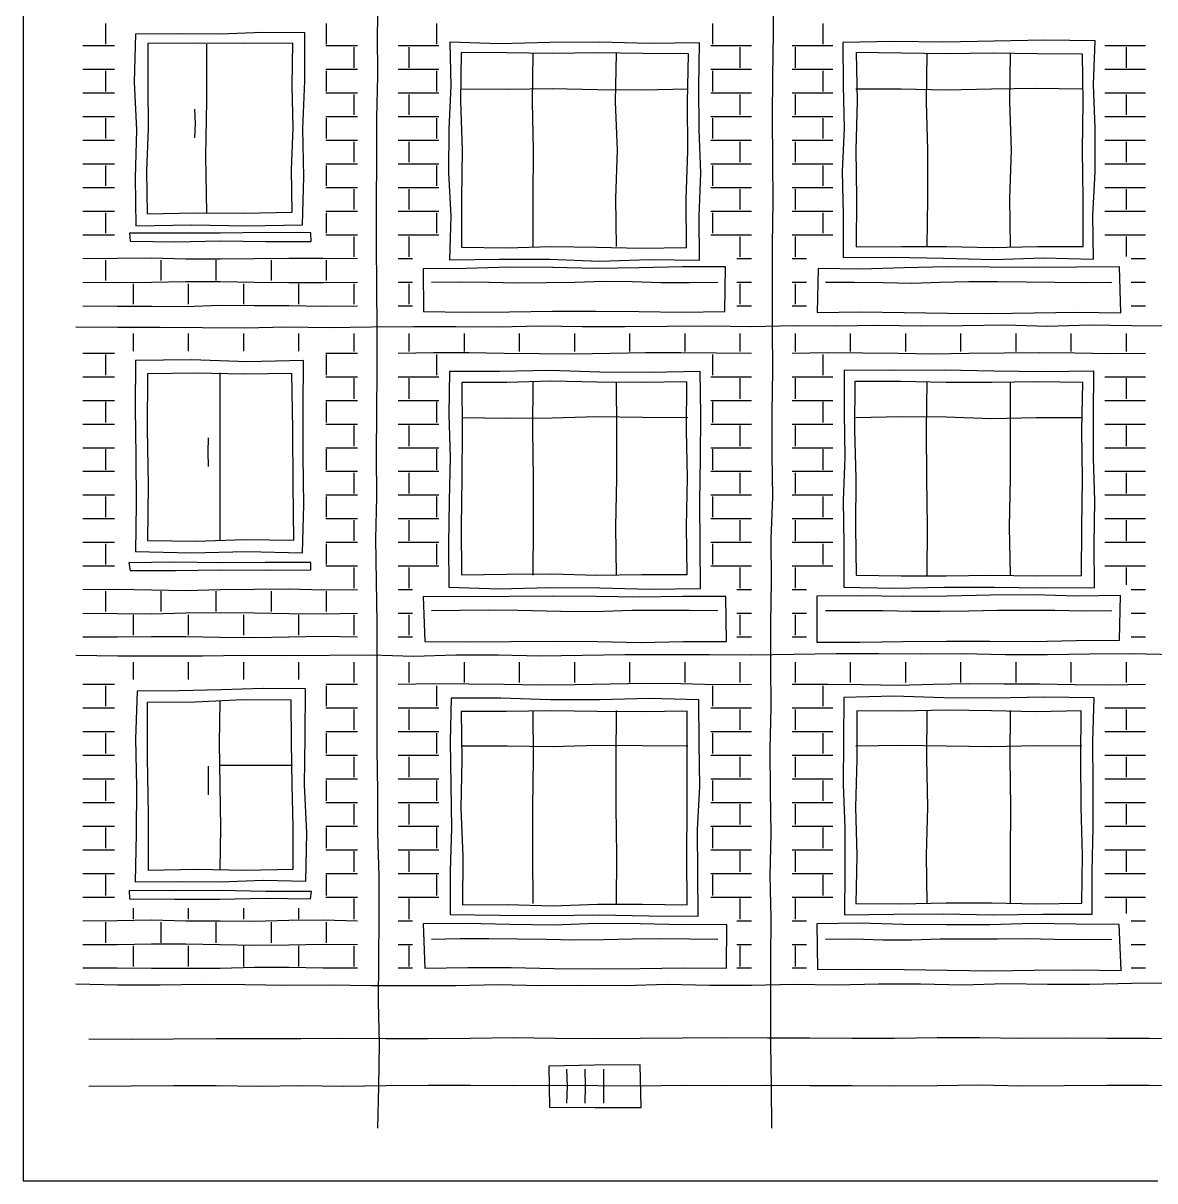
# Model space of a CAD drawing. Header units: millimetres. Extents: x 0 to 320, y 0 to 165.
# Drawn here: x 0 to 86.2, y 0 to 88.1 of the extents above; entities that cross this region are included whole.
import ezdxf

# ---------------------------------------------------------------- set-up
doc = ezdxf.new("R2010")
doc.units = ezdxf.units.MM
for name, color, linetype, true_color in [('01_KARKAS', 1, 'Continuous', 0xd62728), ('02_PROYOMY', 5, 'Continuous', 0x1f5fd6), ('03_BALKONY', 3, 'Continuous', 0x2ca02c), ('04_KLADKA', 32, 'Continuous', 0x8c5a2b), ('07_TSEKOL', 30, 'Continuous', 0xe68a00)]:
    doc.layers.add(name, color=color, linetype=linetype, true_color=true_color)

msp = doc.modelspace()

# ---------------------------------------------------------------- linework, layer by layer
at = {"layer": '01_KARKAS'}
for points in [[(0, 90.588), (0, 87.353), (0, 84.118), (0, 80.882), (0, 77.647), (0, 74.412), (0, 71.176), (0, 67.941), (0, 64.706), (0, 61.471), (0, 58.235), (0, 55), (0, 51.765), (0, 48.529), (0, 45.294), (0, 42.059), (0, 38.824), (0, 35.588), (0, 32.353), (0, 29.118), (0, 25.882), (0, 22.647), (0, 19.412), (0, 16.176), (0, 12.941), (0, 9.706), (0, 6.471), (0, 3.235), (0, 0)], [(27, 4), (27.072, 7.204), (27.143, 10.408), (27.05, 13.612), (27.077, 16.816), (27.118, 20.02), (27.099, 23.224), (27.009, 26.429), (27.017, 29.633), (26.956, 32.837), (26.944, 36.041), (26.959, 39.245), (26.956, 42.449), (26.901, 45.653), (26.864, 48.857), (26.928, 52.061), (26.897, 55.265), (26.939, 58.469), (26.948, 61.673), (26.95, 64.878), (26.923, 68.082), (26.907, 71.286), (26.894, 74.49), (26.923, 77.694), (26.918, 80.898), (27.017, 84.102), (26.969, 87.306), (27.049, 90.51)], [(57, 4), (56.983, 7.204), (56.925, 10.408), (56.93, 13.612), (56.936, 16.816), (56.952, 20.02), (56.864, 23.224), (56.948, 26.429), (56.89, 29.633), (56.863, 32.837), (56.956, 36.041), (56.934, 39.245), (56.918, 42.449), (56.988, 45.653), (56.954, 48.857), (57.072, 52.061), (57.031, 55.265), (57.026, 58.469), (57.073, 61.673), (57.049, 64.878), (57.041, 68.082), (57.064, 71.286), (57.106, 74.49), (57.081, 77.694), (57.056, 80.898), (57.075, 84.102), (57.127, 87.306), (57.095, 90.51)], [(4, 65), (7.216, 64.971), (10.433, 64.961), (13.649, 64.945), (16.866, 64.917), (20.082, 65), (23.299, 64.939), (26.515, 64.985), (29.732, 65.024), (32.948, 65.02), (36.165, 64.986), (39.381, 65.068), (42.598, 65.015), (45.814, 65.035), (49.031, 65.046), (52.247, 65.084), (55.464, 65.018), (58.68, 65.092), (61.897, 65.082), (65.113, 65.122), (68.33, 65.079), (71.546, 65.106), (74.763, 65.153), (77.979, 65.053), (81.196, 65.137), (84.412, 65.1), (87.629, 65.081)], [(4, 40), (7.216, 39.969), (10.433, 39.961), (13.649, 39.947), (16.866, 40.006), (20.082, 39.991), (23.299, 40.003), (26.515, 40.03), (29.732, 39.944), (32.948, 40.031), (36.165, 40.023), (39.381, 39.969), (42.598, 40.006), (45.814, 40.067), (49.031, 40.055), (52.247, 40.067), (55.464, 40.044), (58.68, 40.083), (61.897, 40.124), (65.113, 40.142), (68.33, 40.099), (71.546, 40.123), (74.763, 40.054), (77.979, 40.062), (81.196, 40.11), (84.412, 40.141), (87.629, 40.061)], [(4, 15), (7.216, 14.927), (10.433, 14.906), (13.649, 14.958), (16.866, 14.935), (20.082, 14.895), (23.299, 14.907), (26.515, 14.879), (29.732, 14.864), (32.948, 14.88), (36.165, 14.943), (39.381, 14.88), (42.598, 14.888), (45.814, 14.869), (49.031, 14.973), (52.247, 14.904), (55.464, 14.903), (58.68, 14.966), (61.897, 14.908), (65.113, 14.991), (68.33, 14.991), (71.546, 14.929), (74.763, 15.017), (77.979, 14.966), (81.196, 14.963), (84.412, 15.041), (87.629, 15.07)], [(0, 0), (3.2, 0), (6.4, 0), (9.6, 0), (12.8, 0), (16, 0), (19.2, 0), (22.4, 0), (25.6, 0), (28.8, 0), (32, 0), (35.2, 0), (38.4, 0), (41.6, 0), (44.8, 0), (48, 0), (51.2, 0), (54.4, 0), (57.6, 0), (60.8, 0), (64, 0), (67.2, 0), (70.4, 0), (73.6, 0), (76.8, 0), (80, 0), (83.2, 0), (86.4, 0)]]:
    msp.add_lwpolyline(points, dxfattribs=at)
at = {"layer": '02_PROYOMY'}
for points in [[(8.553, 87.272), (8.462, 83.626), (8.626, 79.98), (8.522, 76.334), (8.573, 72.688)], [(21.45, 87.377), (18.225, 87.388), (15.002, 87.266), (11.777, 87.3), (8.553, 87.272)], [(21.277, 72.769), (21.369, 76.421), (21.29, 80.074), (21.445, 83.725), (21.45, 87.377)], [(9.499, 86.562), (9.494, 83.322), (9.528, 80.082), (9.394, 76.842), (9.454, 73.602)], [(20.531, 86.581), (16.854, 86.565), (13.176, 86.574), (9.499, 86.562)], [(13.976, 73.7), (13.917, 77.967), (13.994, 82.233), (13.976, 86.5)], [(20.485, 73.729), (20.44, 76.943), (20.57, 80.155), (20.493, 83.368), (20.531, 86.581)], [(13.076, 79.37), (13.111, 80.465), (13.076, 81.56)], [(9.454, 73.602), (13.131, 73.672), (16.809, 73.642), (20.485, 73.729)], [(8.573, 72.688), (12.807, 72.757), (17.043, 72.695), (21.277, 72.769)], [(21.895, 72.149), (18.447, 72.177), (14.999, 72.126), (11.551, 72.127), (8.103, 72.138)], [(8.103, 72.138), (8.139, 71.511)], [(8.139, 71.511), (11.588, 71.475), (15.036, 71.555), (18.484, 71.494), (21.932, 71.503)], [(21.932, 71.503), (21.895, 72.149)], [(8.557, 62.429), (8.524, 58.798), (8.586, 55.166), (8.611, 51.535), (8.561, 47.904)], [(21.348, 62.43), (17.084, 62.335), (12.82, 62.482), (8.557, 62.429)], [(21.279, 47.803), (21.364, 51.459), (21.312, 55.116), (21.328, 58.773), (21.348, 62.43)], [(9.477, 61.427), (9.454, 57.198), (9.531, 52.97), (9.468, 48.741)], [(20.464, 61.445), (16.802, 61.396), (13.139, 61.462), (9.477, 61.427)], [(15, 48.7), (14.999, 52.967), (14.999, 57.233), (15, 61.5)], [(20.597, 48.768), (20.551, 52.994), (20.522, 57.22), (20.464, 61.445)], [(14.1, 54.37), (14.083, 55.465), (14.1, 56.56)], [(9.468, 48.741), (13.178, 48.686), (16.887, 48.824), (20.597, 48.768)], [(8.561, 47.904), (12.8, 47.809), (17.04, 47.895), (21.279, 47.803)], [(21.891, 47.063), (18.429, 47.055), (14.967, 47.03), (11.505, 47.096), (8.043, 47.042)], [(8.043, 47.042), (8.151, 46.458)], [(21.902, 46.497), (21.891, 47.063)], [(8.151, 46.458), (11.589, 46.455), (15.027, 46.498), (18.464, 46.472), (21.902, 46.497)], [(8.682, 37.274), (8.558, 33.643), (8.623, 30.01), (8.599, 26.377), (8.52, 22.745)], [(21.485, 37.456), (18.283, 37.461), (15.083, 37.36), (11.883, 37.285), (8.682, 37.274)], [(21.521, 22.814), (21.589, 26.475), (21.423, 30.135), (21.477, 33.796), (21.485, 37.456)], [(9.45, 36.417), (9.445, 32.159), (9.517, 27.903), (9.517, 23.645)], [(20.405, 36.596), (16.752, 36.613), (13.102, 36.434), (9.45, 36.417)], [(15, 23.7), (15.041, 26.9), (15.008, 30.1), (14.939, 33.3), (15, 36.5)], [(20.57, 23.731), (20.563, 26.947), (20.479, 30.163), (20.42, 33.379), (20.405, 36.596)], [(14.1, 29.37), (14.109, 30.465), (14.1, 31.56)], [(15, 31.636), (20.5, 31.636)], [(9.517, 23.645), (13.201, 23.723), (16.886, 23.636), (20.57, 23.731)], [(21.95, 22.031), (18.477, 22.014), (15.005, 22.109), (11.532, 22.078), (8.06, 22.106)], [(8.06, 22.106), (8.09, 21.451)], [(8.52, 22.745), (11.77, 22.783), (15.021, 22.745), (18.27, 22.884), (21.521, 22.814)], [(21.876, 21.465), (21.95, 22.031)], [(8.09, 21.451), (11.536, 21.449), (14.983, 21.435), (18.429, 21.508), (21.876, 21.465)]]:
    msp.add_lwpolyline(points, dxfattribs=at)
at = {"layer": '03_BALKONY'}
for points in [[(32.48, 86.656), (32.557, 83.347), (32.42, 80.038), (32.395, 76.728), (32.553, 73.418), (32.449, 70.109)], [(51.502, 86.6), (47.698, 86.563), (43.893, 86.667), (40.089, 86.649), (36.284, 86.548), (32.48, 86.656)], [(51.498, 70.082), (51.48, 73.386), (51.585, 76.689), (51.462, 79.993), (51.448, 83.296), (51.502, 86.6)], [(62.414, 86.632), (62.444, 83.362), (62.498, 80.092), (62.367, 76.822), (62.427, 73.553), (62.435, 70.283)], [(81.612, 86.773), (77.772, 86.805), (73.933, 86.738), (70.094, 86.652), (66.253, 86.726), (62.414, 86.632)], [(81.496, 70.159), (81.446, 73.482), (81.627, 76.804), (81.625, 80.127), (81.505, 83.45), (81.612, 86.773)], [(33.352, 85.867), (33.308, 82.166), (33.434, 78.466), (33.369, 74.766), (33.374, 71.066)], [(50.658, 85.774), (47.197, 85.808), (43.736, 85.844), (40.274, 85.806), (36.813, 85.851), (33.352, 85.867)], [(38.833, 71.1), (38.832, 74.775), (38.865, 78.45), (38.778, 82.125), (38.833, 85.8)], [(45.167, 71.1), (45.132, 74.775), (45.247, 78.45), (45.108, 82.125), (45.167, 85.8)], [(50.511, 71.027), (50.491, 74.714), (50.614, 78.4), (50.59, 82.087), (50.658, 85.774)], [(63.431, 85.881), (63.493, 82.181), (63.396, 78.481), (63.446, 74.781), (63.415, 71.081)], [(80.661, 85.743), (77.215, 85.775), (73.77, 85.825), (70.323, 85.786), (66.877, 85.817), (63.431, 85.881)], [(68.833, 71.1), (68.87, 74.775), (68.868, 78.45), (68.785, 82.125), (68.833, 85.8)], [(75.167, 71.1), (75.129, 74.775), (75.246, 78.45), (75.132, 82.125), (75.167, 85.8)], [(80.698, 71.108), (80.702, 74.767), (80.658, 78.426), (80.699, 82.085), (80.661, 85.743)], [(33.4, 83.1), (36.84, 83.092), (40.28, 83.145), (43.72, 83.069), (47.16, 83.024), (50.6, 83.1)], [(63.4, 83.1), (66.84, 83.103), (70.28, 83.027), (73.72, 83.118), (77.16, 83.155), (80.6, 83.1)], [(33.374, 71.066), (36.801, 71.013), (40.229, 71.101), (43.656, 71.053), (47.084, 70.978), (50.511, 71.027)], [(63.415, 71.081), (66.872, 71.114), (70.328, 71.11), (73.785, 71.028), (77.241, 71.123), (80.698, 71.108)], [(32.449, 70.109), (36.259, 70.155), (40.069, 70.147), (43.878, 69.991), (47.688, 70.13), (51.498, 70.082)], [(62.435, 70.283), (66.248, 70.291), (70.06, 70.219), (73.871, 70.128), (77.685, 70.242), (81.496, 70.159)], [(53.485, 69.566), (50.193, 69.573), (46.902, 69.497), (43.612, 69.436), (40.32, 69.51), (37.028, 69.526), (33.738, 69.437), (30.446, 69.414)], [(30.446, 69.414), (30.471, 66.163)], [(53.436, 66.17), (53.485, 69.566)], [(60.522, 69.425), (60.461, 66.079)], [(83.471, 69.572), (80.193, 69.535), (76.914, 69.509), (73.635, 69.533), (70.357, 69.575), (67.079, 69.475), (63.801, 69.382), (60.522, 69.425)], [(83.581, 66.054), (83.471, 69.572)], [(31.1, 68.4), (33.28, 68.412), (35.46, 68.385), (37.64, 68.348), (39.82, 68.383), (42, 68.406), (44.18, 68.461), (46.36, 68.437), (48.54, 68.383), (50.72, 68.359), (52.9, 68.4)], [(61.1, 68.4), (63.28, 68.391), (65.46, 68.369), (67.64, 68.333), (69.82, 68.406), (72, 68.443), (74.18, 68.44), (76.36, 68.428), (78.54, 68.4), (80.72, 68.369), (82.9, 68.4)], [(30.471, 66.163), (33.752, 66.109), (37.033, 66.128), (40.313, 66.18), (43.594, 66.198), (46.875, 66.162), (50.156, 66.11), (53.436, 66.17)], [(60.461, 66.079), (63.764, 66.151), (67.067, 66.092), (70.37, 66.042), (73.672, 66.017), (76.975, 66.066), (80.278, 66.12), (83.581, 66.054)], [(62.518, 61.694), (62.498, 58.389), (62.56, 55.085), (62.44, 51.781), (62.475, 48.476), (62.489, 45.172)], [(81.516, 61.617), (77.716, 61.585), (73.917, 61.613), (70.117, 61.709), (66.317, 61.668), (62.518, 61.694)], [(32.455, 61.608), (32.404, 58.324), (32.523, 55.04), (32.431, 51.756), (32.381, 48.472), (32.41, 45.188)], [(51.554, 61.605), (47.734, 61.528), (43.914, 61.558), (40.095, 61.673), (36.275, 61.601), (32.455, 61.608)], [(50.529, 60.814), (47.106, 60.767), (43.682, 60.798), (40.259, 60.852), (36.836, 60.749), (33.412, 60.768)], [(38.833, 46.1), (38.869, 49.775), (38.858, 53.45), (38.806, 57.125), (38.833, 60.8)], [(45.167, 46.1), (45.129, 49.775), (45.2, 53.45), (45.189, 57.125), (45.167, 60.8)], [(50.546, 46.156), (50.518, 49.821), (50.574, 53.485), (50.496, 57.15), (50.529, 60.814)], [(51.573, 45.076), (51.552, 48.382), (51.528, 51.688), (51.567, 54.994), (51.603, 58.299), (51.554, 61.605)], [(63.333, 60.839), (63.308, 57.151), (63.403, 53.463), (63.364, 49.774), (63.425, 46.086)], [(80.687, 60.75), (77.216, 60.801), (73.745, 60.769), (70.274, 60.748), (66.804, 60.833), (63.333, 60.839)], [(68.833, 46.1), (68.857, 49.775), (68.8, 53.45), (68.779, 57.125), (68.833, 60.8)], [(75.167, 46.1), (75.103, 49.775), (75.184, 53.45), (75.171, 57.125), (75.167, 60.8)], [(81.563, 45.163), (81.547, 48.454), (81.586, 51.745), (81.497, 55.035), (81.503, 58.326), (81.516, 61.617)], [(33.412, 60.768), (33.415, 57.109), (33.388, 53.45), (33.34, 49.792), (33.385, 46.133)], [(80.57, 46.061), (80.603, 49.733), (80.649, 53.406), (80.609, 57.078), (80.687, 60.75)], [(33.4, 58.1), (36.84, 58.038), (40.28, 58.067), (43.72, 58.178), (47.16, 58.117), (50.6, 58.1)], [(63.4, 58.1), (66.84, 58.164), (70.28, 58.136), (73.72, 58.022), (77.16, 58.091), (80.6, 58.1)], [(33.385, 46.133), (36.817, 46.178), (40.249, 46.197), (43.682, 46.104), (47.114, 46.148), (50.546, 46.156)], [(63.425, 46.086), (66.854, 46.053), (70.283, 46.038), (73.712, 46.095), (77.141, 46.048), (80.57, 46.061)], [(32.41, 45.188), (36.242, 45.066), (40.075, 45.147), (43.908, 45.134), (47.74, 45.027), (51.573, 45.076)], [(62.489, 45.172), (66.304, 45.118), (70.119, 45.193), (73.933, 45.19), (77.748, 45.131), (81.563, 45.163)], [(53.506, 44.468), (50.211, 44.481), (46.917, 44.431), (43.622, 44.485), (40.328, 44.496), (37.033, 44.472), (33.739, 44.437), (30.445, 44.467)], [(30.445, 44.467), (30.592, 41.041)], [(53.563, 41.054), (53.506, 44.468)], [(60.423, 44.502), (60.422, 40.996)], [(83.559, 44.558), (80.254, 44.504), (76.949, 44.593), (73.644, 44.583), (70.339, 44.501), (67.034, 44.479), (63.728, 44.518), (60.423, 44.502)], [(83.463, 41.143), (83.559, 44.558)], [(31.1, 43.4), (33.28, 43.432), (35.46, 43.459), (37.64, 43.431), (39.82, 43.384), (42, 43.341), (44.18, 43.362), (46.36, 43.433), (48.54, 43.434), (50.72, 43.433), (52.9, 43.4)], [(61.1, 43.4), (63.28, 43.42), (65.46, 43.41), (67.64, 43.351), (69.82, 43.362), (72, 43.383), (74.18, 43.44), (76.36, 43.443), (78.54, 43.421), (80.72, 43.386), (82.9, 43.4)], [(30.592, 41.041), (33.873, 41.013), (37.155, 41.044), (40.437, 41.075), (43.718, 41.051), (47, 40.975), (50.282, 41.055), (53.563, 41.054)], [(60.422, 40.996), (63.714, 41.007), (67.005, 41.044), (70.297, 41.085), (73.588, 41.073), (76.88, 41.041), (80.171, 41.133), (83.463, 41.143)], [(32.595, 36.739), (32.509, 33.444), (32.55, 30.149), (32.623, 26.854), (32.515, 23.56), (32.517, 20.265)], [(51.453, 36.613), (47.682, 36.71), (43.91, 36.618), (40.138, 36.621), (36.367, 36.733), (32.595, 36.739)], [(51.404, 20.132), (51.374, 23.428), (51.345, 26.725), (51.521, 30.02), (51.473, 33.317), (51.453, 36.613)], [(62.474, 36.795), (62.47, 33.486), (62.43, 30.178), (62.566, 26.87), (62.569, 23.562), (62.528, 20.253)], [(81.535, 36.749), (77.723, 36.81), (73.911, 36.74), (70.098, 36.751), (66.287, 36.885), (62.474, 36.795)], [(81.38, 20.308), (81.395, 23.596), (81.475, 26.884), (81.473, 30.172), (81.439, 33.461), (81.535, 36.749)], [(33.344, 35.728), (33.403, 32.047), (33.32, 28.366), (33.481, 24.685), (33.443, 21.004)], [(50.557, 35.742), (47.114, 35.683), (43.672, 35.717), (40.229, 35.767), (36.786, 35.733), (33.344, 35.728)], [(38.833, 21.1), (38.797, 24.775), (38.802, 28.45), (38.854, 32.125), (38.833, 35.8)], [(45.167, 21.1), (45.209, 24.775), (45.141, 28.45), (45.16, 32.125), (45.167, 35.8)], [(50.567, 21.001), (50.539, 24.686), (50.556, 28.371), (50.557, 32.056), (50.557, 35.742)], [(63.47, 35.772), (63.483, 32.105), (63.382, 28.438), (63.469, 24.77), (63.389, 21.104)], [(80.546, 35.768), (77.13, 35.698), (73.715, 35.781), (70.3, 35.827), (66.885, 35.758), (63.47, 35.772)], [(68.833, 21.1), (68.784, 24.775), (68.869, 28.45), (68.799, 32.125), (68.833, 35.8)], [(75.167, 21.1), (75.18, 24.775), (75.188, 28.45), (75.137, 32.125), (75.167, 35.8)], [(80.615, 21.137), (80.645, 24.795), (80.566, 28.452), (80.536, 32.11), (80.546, 35.768)], [(33.4, 33.1), (36.84, 33.12), (40.28, 33.045), (43.72, 33.168), (47.16, 33.128), (50.6, 33.1)], [(63.4, 33.1), (66.84, 33.17), (70.28, 33.106), (73.72, 33.055), (77.16, 33.127), (80.6, 33.1)], [(63.389, 21.104), (66.834, 21.085), (70.279, 21.16), (73.724, 21.168), (77.17, 21.077), (80.615, 21.137)], [(33.443, 21.004), (36.868, 21.03), (40.293, 20.928), (43.718, 21.048), (47.143, 21.053), (50.567, 21.001)], [(62.528, 20.253), (66.299, 20.295), (70.069, 20.32), (73.84, 20.251), (77.61, 20.303), (81.38, 20.308)], [(53.581, 19.511), (50.278, 19.494), (46.975, 19.564), (43.672, 19.574), (40.369, 19.468), (37.066, 19.513), (33.763, 19.574), (30.46, 19.559)], [(30.46, 19.559), (30.589, 16.191)], [(32.517, 20.265), (36.294, 20.208), (40.072, 20.201), (43.85, 20.238), (47.627, 20.166), (51.404, 20.132)], [(53.548, 16.174), (53.581, 19.511)], [(83.45, 19.507), (80.162, 19.542), (76.875, 19.596), (73.588, 19.488), (70.301, 19.48), (67.013, 19.52), (63.726, 19.615), (60.439, 19.569)], [(60.439, 19.569), (60.476, 16.082)], [(83.589, 16.001), (83.45, 19.507)], [(31.1, 18.4), (33.28, 18.441), (35.46, 18.441), (37.64, 18.422), (39.82, 18.385), (42, 18.341), (44.18, 18.371), (46.36, 18.417), (48.54, 18.432), (50.72, 18.407), (52.9, 18.4)], [(61.1, 18.4), (63.28, 18.412), (65.46, 18.341), (67.64, 18.35), (69.82, 18.419), (72, 18.418), (74.18, 18.427), (76.36, 18.432), (78.54, 18.393), (80.72, 18.365), (82.9, 18.4)], [(30.589, 16.191), (33.869, 16.25), (37.149, 16.24), (40.429, 16.152), (43.709, 16.139), (46.989, 16.151), (50.269, 16.209), (53.548, 16.174)], [(60.476, 16.082), (63.778, 16.116), (67.08, 16.093), (70.382, 16.04), (73.683, 15.993), (76.985, 16.045), (80.287, 16.066), (83.589, 16.001)]]:
    msp.add_lwpolyline(points, dxfattribs=at)
at = {"layer": '04_KLADKA'}
for points in [[(6.3, 86.52), (6.3, 88.08)], [(23.1, 86.52), (23.1, 88.08)], [(31.5, 86.52), (31.5, 88.08)], [(52.5, 86.52), (52.5, 88.08)], [(60.9, 86.52), (60.9, 88.08)], [(4.55, 86.4), (6.95, 86.4)], [(23.05, 86.4), (25.45, 86.4)], [(28.55, 86.4), (31.65, 86.4)], [(52.35, 86.4), (55.45, 86.4)], [(58.55, 86.4), (61.65, 86.4)], [(82.35, 86.4), (85.45, 86.4)], [(25.2, 84.72), (25.2, 86.28)], [(29.4, 84.72), (29.4, 86.28)], [(54.6, 84.72), (54.6, 86.28)], [(58.8, 84.72), (58.8, 86.28)], [(84, 84.72), (84, 86.28)], [(4.55, 84.6), (6.95, 84.6)], [(23.05, 84.6), (25.45, 84.6)], [(28.55, 84.6), (31.65, 84.6)], [(52.35, 84.6), (55.45, 84.6)], [(58.55, 84.6), (61.65, 84.6)], [(82.35, 84.6), (85.45, 84.6)], [(6.3, 82.92), (6.3, 84.48)], [(23.1, 82.92), (23.1, 84.48)], [(31.5, 82.92), (31.5, 84.48)], [(52.5, 82.92), (52.5, 84.48)], [(60.9, 82.92), (60.9, 84.48)], [(4.55, 82.8), (6.95, 82.8)], [(23.05, 82.8), (25.45, 82.8)], [(25.2, 81.12), (25.2, 82.68)], [(28.55, 82.8), (31.65, 82.8)], [(29.4, 81.12), (29.4, 82.68)], [(52.35, 82.8), (55.45, 82.8)], [(54.6, 81.12), (54.6, 82.68)], [(58.55, 82.8), (61.65, 82.8)], [(58.8, 81.12), (58.8, 82.68)], [(82.35, 82.8), (85.45, 82.8)], [(84, 81.12), (84, 82.68)], [(4.55, 81), (6.95, 81)], [(6.3, 79.32), (6.3, 80.88)], [(23.05, 81), (25.45, 81)], [(23.1, 79.32), (23.1, 80.88)], [(28.55, 81), (31.65, 81)], [(31.5, 79.32), (31.5, 80.88)], [(52.35, 81), (55.45, 81)], [(52.5, 79.32), (52.5, 80.88)], [(58.55, 81), (61.65, 81)], [(60.9, 79.32), (60.9, 80.88)], [(82.35, 81), (85.45, 81)], [(4.55, 79.2), (6.95, 79.2)], [(23.05, 79.2), (25.45, 79.2)], [(25.2, 77.52), (25.2, 79.08)], [(28.55, 79.2), (31.65, 79.2)], [(29.4, 77.52), (29.4, 79.08)], [(52.35, 79.2), (55.45, 79.2)], [(54.6, 77.52), (54.6, 79.08)], [(58.55, 79.2), (61.65, 79.2)], [(58.8, 77.52), (58.8, 79.08)], [(82.35, 79.2), (85.45, 79.2)], [(84, 77.52), (84, 79.08)], [(4.55, 77.4), (6.95, 77.4)], [(6.3, 75.72), (6.3, 77.28)], [(23.05, 77.4), (25.45, 77.4)], [(23.1, 75.72), (23.1, 77.28)], [(28.55, 77.4), (31.65, 77.4)], [(31.5, 75.72), (31.5, 77.28)], [(52.35, 77.4), (55.45, 77.4)], [(52.5, 75.72), (52.5, 77.28)], [(58.55, 77.4), (61.65, 77.4)], [(60.9, 75.72), (60.9, 77.28)], [(82.35, 77.4), (85.45, 77.4)], [(4.55, 75.6), (6.95, 75.6)], [(23.05, 75.6), (25.45, 75.6)], [(25.2, 73.92), (25.2, 75.48)], [(28.55, 75.6), (31.65, 75.6)], [(29.4, 73.92), (29.4, 75.48)], [(52.35, 75.6), (55.45, 75.6)], [(54.6, 73.92), (54.6, 75.48)], [(58.55, 75.6), (61.65, 75.6)], [(58.8, 73.92), (58.8, 75.48)], [(82.35, 75.6), (85.45, 75.6)], [(84, 73.92), (84, 75.48)], [(4.55, 73.8), (6.95, 73.8)], [(6.3, 72.12), (6.3, 73.68)], [(23.05, 73.8), (25.45, 73.8)], [(23.1, 72.12), (23.1, 73.68)], [(28.55, 73.8), (31.65, 73.8)], [(31.5, 72.12), (31.5, 73.68)], [(52.35, 73.8), (55.45, 73.8)], [(52.5, 72.12), (52.5, 73.68)], [(58.55, 73.8), (61.65, 73.8)], [(60.9, 72.12), (60.9, 73.68)], [(82.35, 73.8), (85.45, 73.8)], [(4.55, 72), (6.95, 72)], [(23.05, 72), (25.45, 72)], [(25.2, 70.32), (25.2, 71.88)], [(28.55, 72), (31.65, 72)], [(29.4, 70.32), (29.4, 71.88)], [(52.35, 72), (55.45, 72)], [(54.6, 70.32), (54.6, 71.88)], [(58.55, 72), (61.65, 72)], [(58.8, 70.32), (58.8, 71.88)], [(82.35, 72), (85.45, 72)], [(84, 70.35), (84, 71.88)], [(4.55, 70.2), (7.162, 70.224), (9.775, 70.241), (12.387, 70.182), (15, 70.176), (17.613, 70.188), (20.225, 70.211), (22.837, 70.232), (25.45, 70.2)], [(6.3, 68.52), (6.3, 70.08)], [(10.5, 68.52), (10.5, 70.08)], [(14.7, 68.52), (14.7, 70.08)], [(18.9, 68.52), (18.9, 70.08)], [(23.1, 68.52), (23.1, 70.08)], [(28.55, 70.2), (29.65, 70.2)], [(54.35, 70.2), (55.45, 70.2)], [(58.55, 70.2), (59.65, 70.2)], [(84.35, 70.2), (85.45, 70.2)], [(4.55, 68.4), (7.162, 68.371), (9.775, 68.399), (12.387, 68.459), (15, 68.449), (17.613, 68.396), (20.225, 68.368), (22.837, 68.371), (25.45, 68.4)], [(8.4, 66.72), (8.4, 68.28)], [(12.6, 66.72), (12.6, 68.28)], [(16.8, 66.72), (16.8, 68.28)], [(21, 66.72), (21, 68.28)], [(25.2, 66.72), (25.2, 68.28)], [(28.55, 68.4), (29.65, 68.4)], [(29.4, 66.72), (29.4, 68.28)], [(54.35, 68.4), (55.45, 68.4)], [(54.6, 66.72), (54.6, 68.28)], [(58.55, 68.4), (59.65, 68.4)], [(58.8, 66.72), (58.8, 68.28)], [(84.35, 68.4), (85.45, 68.4)], [(4.55, 66.6), (7.162, 66.575), (9.775, 66.573), (12.387, 66.551), (15, 66.639), (17.613, 66.623), (20.225, 66.615), (22.837, 66.579), (25.45, 66.6)], [(28.55, 66.6), (29.65, 66.6)], [(54.35, 66.6), (55.45, 66.6)], [(58.55, 66.6), (59.65, 66.6)], [(84.35, 66.6), (85.45, 66.6)], [(8.4, 63.15), (8.4, 64.5)], [(12.6, 63.15), (12.6, 64.5)], [(16.8, 63.15), (16.8, 64.5)], [(21, 63.15), (21, 64.5)], [(25.2, 63.12), (25.2, 64.5)], [(29.4, 63.12), (29.4, 64.5)], [(33.6, 63.12), (33.6, 64.5)], [(37.8, 63.12), (37.8, 64.5)], [(42, 63.12), (42, 64.5)], [(46.2, 63.12), (46.2, 64.5)], [(50.4, 63.12), (50.4, 64.5)], [(54.6, 63.12), (54.6, 64.5)], [(58.8, 63.12), (58.8, 64.5)], [(63, 63.12), (63, 64.5)], [(67.2, 63.12), (67.2, 64.5)], [(71.4, 63.12), (71.4, 64.5)], [(75.6, 63.12), (75.6, 64.5)], [(79.8, 63.12), (79.8, 64.5)], [(84, 63.12), (84, 64.5)], [(4.55, 63), (6.95, 63)], [(6.3, 61.32), (6.3, 62.88)], [(23.05, 63), (25.45, 63)], [(23.1, 61.32), (23.1, 62.88)], [(28.55, 63), (31.24, 63.041), (33.93, 63.034), (36.62, 62.981), (39.31, 62.973), (42, 62.941), (44.69, 63), (47.38, 63.033), (50.07, 63.033), (52.76, 63.029), (55.45, 63)], [(31.5, 61.32), (31.5, 62.88)], [(52.5, 61.32), (52.5, 62.88)], [(58.55, 63), (61.24, 63.048), (63.93, 63.026), (66.62, 62.986), (69.31, 62.942), (72, 62.994), (74.69, 63.03), (77.38, 63.037), (80.07, 63.018), (82.76, 62.978), (85.45, 63)], [(60.9, 61.32), (60.9, 62.88)], [(4.55, 61.2), (6.95, 61.2)], [(23.05, 61.2), (25.45, 61.2)], [(25.2, 59.52), (25.2, 61.08)], [(28.55, 61.2), (31.65, 61.2)], [(29.4, 59.52), (29.4, 61.08)], [(52.35, 61.2), (55.45, 61.2)], [(54.6, 59.52), (54.6, 61.08)], [(58.55, 61.2), (61.65, 61.2)], [(58.8, 59.52), (58.8, 61.08)], [(82.35, 61.2), (85.45, 61.2)], [(84, 59.52), (84, 61.08)], [(4.55, 59.4), (6.95, 59.4)], [(6.3, 57.72), (6.3, 59.28)], [(23.05, 59.4), (25.45, 59.4)], [(23.1, 57.72), (23.1, 59.28)], [(28.55, 59.4), (31.65, 59.4)], [(31.5, 57.72), (31.5, 59.28)], [(52.35, 59.4), (55.45, 59.4)], [(52.5, 57.72), (52.5, 59.28)], [(58.55, 59.4), (61.65, 59.4)], [(60.9, 57.72), (60.9, 59.28)], [(82.35, 59.4), (85.45, 59.4)], [(4.55, 57.6), (6.95, 57.6)], [(23.05, 57.6), (25.45, 57.6)], [(25.2, 55.92), (25.2, 57.48)], [(28.55, 57.6), (31.65, 57.6)], [(29.4, 55.92), (29.4, 57.48)], [(52.35, 57.6), (55.45, 57.6)], [(54.6, 55.92), (54.6, 57.48)], [(58.55, 57.6), (61.65, 57.6)], [(58.8, 55.92), (58.8, 57.48)], [(82.35, 57.6), (85.45, 57.6)], [(84, 55.92), (84, 57.48)], [(4.55, 55.8), (6.95, 55.8)], [(6.3, 54.12), (6.3, 55.68)], [(23.05, 55.8), (25.45, 55.8)], [(23.1, 54.12), (23.1, 55.68)], [(28.55, 55.8), (31.65, 55.8)], [(31.5, 54.12), (31.5, 55.68)], [(52.35, 55.8), (55.45, 55.8)], [(52.5, 54.12), (52.5, 55.68)], [(58.55, 55.8), (61.65, 55.8)], [(60.9, 54.12), (60.9, 55.68)], [(82.35, 55.8), (85.45, 55.8)], [(4.55, 54), (6.95, 54)], [(23.05, 54), (25.45, 54)], [(25.2, 52.32), (25.2, 53.88)], [(28.55, 54), (31.65, 54)], [(29.4, 52.32), (29.4, 53.88)], [(52.35, 54), (55.45, 54)], [(54.6, 52.32), (54.6, 53.88)], [(58.55, 54), (61.65, 54)], [(58.8, 52.32), (58.8, 53.88)], [(82.35, 54), (85.45, 54)], [(84, 52.32), (84, 53.88)], [(4.55, 52.2), (6.95, 52.2)], [(6.3, 50.52), (6.3, 52.08)], [(23.05, 52.2), (25.45, 52.2)], [(23.1, 50.52), (23.1, 52.08)], [(28.55, 52.2), (31.65, 52.2)], [(31.5, 50.52), (31.5, 52.08)], [(52.35, 52.2), (55.45, 52.2)], [(52.5, 50.52), (52.5, 52.08)], [(58.55, 52.2), (61.65, 52.2)], [(60.9, 50.52), (60.9, 52.08)], [(82.35, 52.2), (85.45, 52.2)], [(4.55, 50.4), (6.95, 50.4)], [(23.05, 50.4), (25.45, 50.4)], [(25.2, 48.72), (25.2, 50.28)], [(28.55, 50.4), (31.65, 50.4)], [(29.4, 48.72), (29.4, 50.28)], [(52.35, 50.4), (55.45, 50.4)], [(54.6, 48.72), (54.6, 50.28)], [(58.55, 50.4), (61.65, 50.4)], [(58.8, 48.72), (58.8, 50.28)], [(82.35, 50.4), (85.45, 50.4)], [(84, 48.72), (84, 50.28)], [(4.55, 48.6), (6.95, 48.6)], [(6.3, 46.92), (6.3, 48.48)], [(23.05, 48.6), (25.45, 48.6)], [(23.1, 46.92), (23.1, 48.48)], [(28.55, 48.6), (31.65, 48.6)], [(31.5, 46.92), (31.5, 48.48)], [(52.35, 48.6), (55.45, 48.6)], [(52.5, 46.92), (52.5, 48.48)], [(58.55, 48.6), (61.65, 48.6)], [(60.9, 46.92), (60.9, 48.48)], [(82.35, 48.6), (85.45, 48.6)], [(4.55, 46.8), (6.95, 46.8)], [(23.05, 46.8), (25.45, 46.8)], [(28.55, 46.8), (31.65, 46.8)], [(52.35, 46.8), (55.45, 46.8)], [(58.55, 46.8), (61.65, 46.8)], [(82.35, 46.8), (85.45, 46.8)], [(25.2, 45.12), (25.2, 46.68)], [(29.4, 45.12), (29.4, 46.68)], [(54.6, 45.12), (54.6, 46.68)], [(58.8, 45.12), (58.8, 46.68)], [(84, 45.35), (84, 46.68)], [(4.55, 45), (7.162, 45.037), (9.775, 44.983), (12.387, 44.942), (15, 44.998), (17.613, 45.022), (20.225, 45.05), (22.837, 44.992), (25.45, 45)], [(28.55, 45), (29.65, 45)], [(54.35, 45), (55.45, 45)], [(58.55, 45), (59.65, 45)], [(84.35, 45), (85.45, 45)], [(6.3, 43.32), (6.3, 44.88)], [(10.5, 43.32), (10.5, 44.88)], [(14.7, 43.32), (14.7, 44.88)], [(18.9, 43.32), (18.9, 44.88)], [(23.1, 43.32), (23.1, 44.88)], [(4.55, 43.2), (7.162, 43.183), (9.775, 43.166), (12.387, 43.223), (15, 43.245), (17.613, 43.238), (20.225, 43.191), (22.837, 43.165), (25.45, 43.2)], [(28.55, 43.2), (29.65, 43.2)], [(54.35, 43.2), (55.45, 43.2)], [(58.55, 43.2), (59.65, 43.2)], [(84.35, 43.2), (85.45, 43.2)], [(8.4, 41.52), (8.4, 43.08)], [(12.6, 41.52), (12.6, 43.08)], [(16.8, 41.52), (16.8, 43.08)], [(21, 41.52), (21, 43.08)], [(25.2, 41.52), (25.2, 43.08)], [(29.4, 41.52), (29.4, 43.08)], [(54.6, 41.52), (54.6, 43.08)], [(58.8, 41.52), (58.8, 43.08)], [(4.55, 41.4), (7.162, 41.405), (9.775, 41.424), (12.387, 41.436), (15, 41.369), (17.613, 41.35), (20.225, 41.413), (22.837, 41.443), (25.45, 41.4)], [(28.55, 41.4), (29.65, 41.4)], [(54.35, 41.4), (55.45, 41.4)], [(58.55, 41.4), (59.65, 41.4)], [(84.35, 41.4), (85.45, 41.4)], [(8.4, 38.15), (8.4, 39.48)], [(12.6, 38.15), (12.6, 39.48)], [(16.8, 38.15), (16.8, 39.48)], [(21, 38.15), (21, 39.48)], [(25.2, 37.92), (25.2, 39.48)], [(29.4, 37.92), (29.4, 39.48)], [(33.6, 37.92), (33.6, 39.48)], [(37.8, 37.92), (37.8, 39.48)], [(42, 37.92), (42, 39.48)], [(46.2, 37.92), (46.2, 39.48)], [(50.4, 37.92), (50.4, 39.48)], [(54.6, 37.92), (54.6, 39.48)], [(58.8, 37.92), (58.8, 39.48)], [(63, 37.92), (63, 39.48)], [(67.2, 37.92), (67.2, 39.48)], [(71.4, 37.92), (71.4, 39.48)], [(75.6, 37.92), (75.6, 39.48)], [(79.8, 37.92), (79.8, 39.48)], [(84, 37.92), (84, 39.48)], [(4.55, 37.8), (6.95, 37.8)], [(6.3, 36.12), (6.3, 37.68)], [(23.05, 37.8), (25.45, 37.8)], [(23.1, 36.12), (23.1, 37.68)], [(28.55, 37.8), (31.24, 37.859), (33.93, 37.833), (36.62, 37.792), (39.31, 37.75), (42, 37.765), (44.69, 37.829), (47.38, 37.867), (50.07, 37.843), (52.76, 37.782), (55.45, 37.8)], [(31.5, 36.12), (31.5, 37.68)], [(52.5, 36.12), (52.5, 37.68)], [(58.55, 37.8), (61.24, 37.808), (63.93, 37.782), (66.62, 37.737), (69.31, 37.806), (72, 37.844), (74.69, 37.835), (77.38, 37.816), (80.07, 37.78), (82.76, 37.763), (85.45, 37.8)], [(60.9, 36.12), (60.9, 37.68)], [(4.55, 36), (6.95, 36)], [(23.05, 36), (25.45, 36)], [(25.2, 34.32), (25.2, 35.88)], [(28.55, 36), (31.65, 36)], [(29.4, 34.32), (29.4, 35.88)], [(52.35, 36), (55.45, 36)], [(54.6, 34.32), (54.6, 35.88)], [(58.55, 36), (61.65, 36)], [(58.8, 34.32), (58.8, 35.88)], [(82.35, 36), (85.45, 36)], [(84, 34.32), (84, 35.88)], [(4.55, 34.2), (6.95, 34.2)], [(6.3, 32.52), (6.3, 34.08)], [(23.05, 34.2), (25.45, 34.2)], [(23.1, 32.52), (23.1, 34.08)], [(28.55, 34.2), (31.65, 34.2)], [(31.5, 32.52), (31.5, 34.08)], [(52.35, 34.2), (55.45, 34.2)], [(52.5, 32.52), (52.5, 34.08)], [(58.55, 34.2), (61.65, 34.2)], [(60.9, 32.52), (60.9, 34.08)], [(82.35, 34.2), (85.45, 34.2)], [(4.55, 32.4), (6.95, 32.4)], [(23.05, 32.4), (25.45, 32.4)], [(25.2, 30.72), (25.2, 32.28)], [(28.55, 32.4), (31.65, 32.4)], [(29.4, 30.72), (29.4, 32.28)], [(52.35, 32.4), (55.45, 32.4)], [(54.6, 30.72), (54.6, 32.28)], [(58.55, 32.4), (61.65, 32.4)], [(58.8, 30.72), (58.8, 32.28)], [(82.35, 32.4), (85.45, 32.4)], [(84, 30.72), (84, 32.28)], [(4.55, 30.6), (6.95, 30.6)], [(6.3, 28.92), (6.3, 30.48)], [(23.05, 30.6), (25.45, 30.6)], [(23.1, 28.92), (23.1, 30.48)], [(28.55, 30.6), (31.65, 30.6)], [(31.5, 28.92), (31.5, 30.48)], [(52.35, 30.6), (55.45, 30.6)], [(52.5, 28.92), (52.5, 30.48)], [(58.55, 30.6), (61.65, 30.6)], [(60.9, 28.92), (60.9, 30.48)], [(82.35, 30.6), (85.45, 30.6)], [(4.55, 28.8), (6.95, 28.8)], [(23.05, 28.8), (25.45, 28.8)], [(25.2, 27.12), (25.2, 28.68)], [(28.55, 28.8), (31.65, 28.8)], [(29.4, 27.12), (29.4, 28.68)], [(52.35, 28.8), (55.45, 28.8)], [(54.6, 27.12), (54.6, 28.68)], [(58.55, 28.8), (61.65, 28.8)], [(58.8, 27.12), (58.8, 28.68)], [(82.35, 28.8), (85.45, 28.8)], [(84, 27.12), (84, 28.68)], [(4.55, 27), (6.95, 27)], [(6.3, 25.32), (6.3, 26.88)], [(23.05, 27), (25.45, 27)], [(23.1, 25.32), (23.1, 26.88)], [(28.55, 27), (31.65, 27)], [(31.5, 25.32), (31.5, 26.88)], [(52.35, 27), (55.45, 27)], [(52.5, 25.32), (52.5, 26.88)], [(58.55, 27), (61.65, 27)], [(60.9, 25.32), (60.9, 26.88)], [(82.35, 27), (85.45, 27)], [(4.55, 25.2), (6.95, 25.2)], [(23.05, 25.2), (25.45, 25.2)], [(25.2, 23.52), (25.2, 25.08)], [(28.55, 25.2), (31.65, 25.2)], [(29.4, 23.52), (29.4, 25.08)], [(52.35, 25.2), (55.45, 25.2)], [(54.6, 23.52), (54.6, 25.08)], [(58.55, 25.2), (61.65, 25.2)], [(58.8, 23.52), (58.8, 25.08)], [(82.35, 25.2), (85.45, 25.2)], [(84, 23.52), (84, 25.08)], [(4.55, 23.4), (6.95, 23.4)], [(6.3, 21.72), (6.3, 23.28)], [(23.05, 23.4), (25.45, 23.4)], [(23.1, 21.72), (23.1, 23.28)], [(28.55, 23.4), (31.65, 23.4)], [(31.5, 21.72), (31.5, 23.28)], [(52.35, 23.4), (55.45, 23.4)], [(52.5, 21.72), (52.5, 23.28)], [(58.55, 23.4), (61.65, 23.4)], [(60.9, 21.72), (60.9, 23.28)], [(82.35, 23.4), (85.45, 23.4)], [(4.55, 21.6), (6.95, 21.6)], [(23.05, 21.6), (25.45, 21.6)], [(25.2, 19.92), (25.2, 21.48)], [(28.55, 21.6), (31.65, 21.6)], [(29.4, 19.92), (29.4, 21.48)], [(52.35, 21.6), (55.45, 21.6)], [(54.6, 19.92), (54.6, 21.48)], [(58.55, 21.6), (61.65, 21.6)], [(58.8, 19.92), (58.8, 21.48)], [(82.35, 21.6), (85.45, 21.6)], [(84, 20.35), (84, 21.48)], [(8.4, 19.92), (8.4, 20.75)], [(12.6, 19.92), (12.6, 20.75)], [(16.8, 19.92), (16.8, 20.75)], [(21, 19.92), (21, 20.75)], [(4.55, 19.8), (7.162, 19.811), (9.775, 19.864), (12.387, 19.797), (15, 19.777), (17.613, 19.756), (20.225, 19.833), (22.837, 19.858), (25.45, 19.8)], [(6.3, 18.12), (6.3, 19.68)], [(10.5, 18.12), (10.5, 19.68)], [(14.7, 18.12), (14.7, 19.68)], [(18.9, 18.12), (18.9, 19.68)], [(23.1, 18.12), (23.1, 19.68)], [(28.55, 19.8), (29.65, 19.8)], [(54.35, 19.8), (55.45, 19.8)], [(58.55, 19.8), (59.65, 19.8)], [(84.35, 19.8), (85.45, 19.8)], [(4.55, 18), (7.162, 18), (9.775, 18.044), (12.387, 18.029), (15, 17.995), (17.613, 17.945), (20.225, 17.955), (22.837, 18.013), (25.45, 18)], [(8.4, 16.32), (8.4, 17.88)], [(12.6, 16.32), (12.6, 17.88)], [(16.8, 16.32), (16.8, 17.88)], [(21, 16.32), (21, 17.88)], [(25.2, 16.32), (25.2, 17.88)], [(28.55, 18), (29.65, 18)], [(29.4, 16.32), (29.4, 17.88)], [(54.35, 18), (55.45, 18)], [(54.6, 16.32), (54.6, 17.88)], [(58.55, 18), (59.65, 18)], [(58.8, 16.32), (58.8, 17.88)], [(84.35, 18), (85.45, 18)], [(4.55, 16.2), (7.162, 16.209), (9.775, 16.181), (12.387, 16.178), (15, 16.19), (17.613, 16.252), (20.225, 16.254), (22.837, 16.208), (25.45, 16.2)], [(28.55, 16.2), (29.65, 16.2)], [(54.35, 16.2), (55.45, 16.2)], [(58.55, 16.2), (59.65, 16.2)], [(84.35, 16.2), (85.45, 16.2)]]:
    msp.add_lwpolyline(points, dxfattribs=at)
at = {"layer": '07_TSEKOL'}
for points in [[(5, 10.8), (8.229, 10.778), (11.458, 10.806), (14.688, 10.831), (17.917, 10.823), (21.146, 10.83), (24.375, 10.858), (27.604, 10.829), (30.833, 10.839), (34.062, 10.858), (37.292, 10.902), (40.521, 10.861), (43.75, 10.837), (46.979, 10.852), (50.208, 10.878), (53.438, 10.918), (56.667, 10.89), (59.896, 10.88), (63.125, 10.854), (66.354, 10.86), (69.583, 10.903), (72.812, 10.909), (76.042, 10.853), (79.271, 10.872), (82.5, 10.871), (85.729, 10.868), (88.958, 10.824)], [(46.977, 8.833), (43.502, 8.81), (40.027, 8.722)], [(47.046, 5.581), (46.977, 8.833)], [(40.027, 8.722), (40.07, 5.607)], [(41.4, 5.9), (41.44, 7.2), (41.4, 8.5)], [(42.8, 5.9), (42.828, 7.2), (42.8, 8.5)], [(44.2, 5.9), (44.215, 7.2), (44.2, 8.5)], [(5, 7.2), (8.229, 7.231), (11.458, 7.246), (14.688, 7.26), (17.917, 7.209), (21.146, 7.246), (24.375, 7.218), (27.604, 7.261), (30.833, 7.276), (34.062, 7.292), (37.292, 7.268), (40.521, 7.275), (43.75, 7.256), (46.979, 7.241), (50.208, 7.27), (53.438, 7.251), (56.667, 7.294), (59.896, 7.255), (63.125, 7.266), (66.354, 7.233), (69.583, 7.255), (72.812, 7.297), (76.042, 7.231), (79.271, 7.259), (82.5, 7.274), (85.729, 7.285), (88.958, 7.254)], [(40.07, 5.607), (43.558, 5.592), (47.046, 5.581)]]:
    msp.add_lwpolyline(points, dxfattribs=at)

doc.saveas('drawing.dxf')
